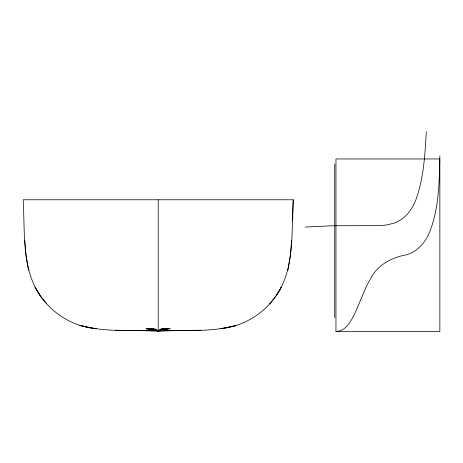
<?xml version="1.0" encoding="UTF-8"?>
<svg xmlns="http://www.w3.org/2000/svg" width="463" height="463" viewBox="0 0 463 463"><rect width="100%" height="100%" fill="white"/><g stroke="black" fill="none" stroke-linecap="round" stroke-linejoin="round"><path stroke-width="0.69" d="M439.85 155.938C439.346 181.67 439.098 208.344 429.421 232.594C425.213 242.618 417.371 251.45 406.769 254.737C391.727 257.399 377.171 264.952 370.261 279.253C363.287 291.129 359.508 304.504 353.2 316.704C349.681 323.411 344.46 331.45 335.953 331.456L335.953 158.965L439.85 158.965L439.85 331.456L335.953 331.456M236.715 325.466L220.226 328.759C239.18 326.924 256.965 317.861 269.779 303.821L270.166 303.248C295.869 275.392 291.094 234.683 293.247 199.773M292.622 221.106L293.258 199.773L23.15 199.773C25.338 234.683 20.534 275.392 46.248 303.248L46.63 303.821C59.443 317.861 77.234 326.924 96.188 328.759L79.694 325.466M426.307 131.544C424.999 154.133 423.824 177.231 416.26 198.766C413.233 206.915 408.459 214.774 401.045 219.612A32.265 32.265 0 0 1 394.557 222.946L387.548 224.833L379.874 225.66L332.683 225.747L305.152 227.061M291.638 240.129L290.405 255.391L287.899 270.375M276.573 295.168L281.382 287.101L276.174 295.695L269.779 303.821M158.832 330.628L163.202 328.632L158.207 331.155L153.212 328.632L157.582 330.628L151.569 328.498L157.542 330.669M158.873 330.669L164.845 328.498L158.873 330.582L166.414 328.406L159.573 330.229M158.89 330.437L167.809 328.377L161.633 329.592L169.747 328.568L161.599 329.673M235.198 325.651C210.144 332.486 183.88 329.87 158.207 330.976C132.528 329.87 106.27 332.486 81.216 325.651M161.564 329.691L168.949 328.423L161.564 329.598M161.037 329.76L170.251 328.799M200.907 330.217L158.207 330.981L115.501 330.217M155.487 329.702L146.661 328.568L156.847 329.951M155.522 329.708L147.465 328.423L157.518 330.437M156.835 330.229L150 328.406L157.524 330.611M154.839 328.771L158.207 331.155L161.575 328.771L158.207 331.155L158.207 199.773M46.63 303.821L40.24 295.695L35.026 287.101L39.841 295.168M28.509 270.375L26.003 255.391L24.776 240.129M334.732 164L334.732 317.768M155.371 329.749L146.163 328.799L155.371 329.76"/></g></svg>
